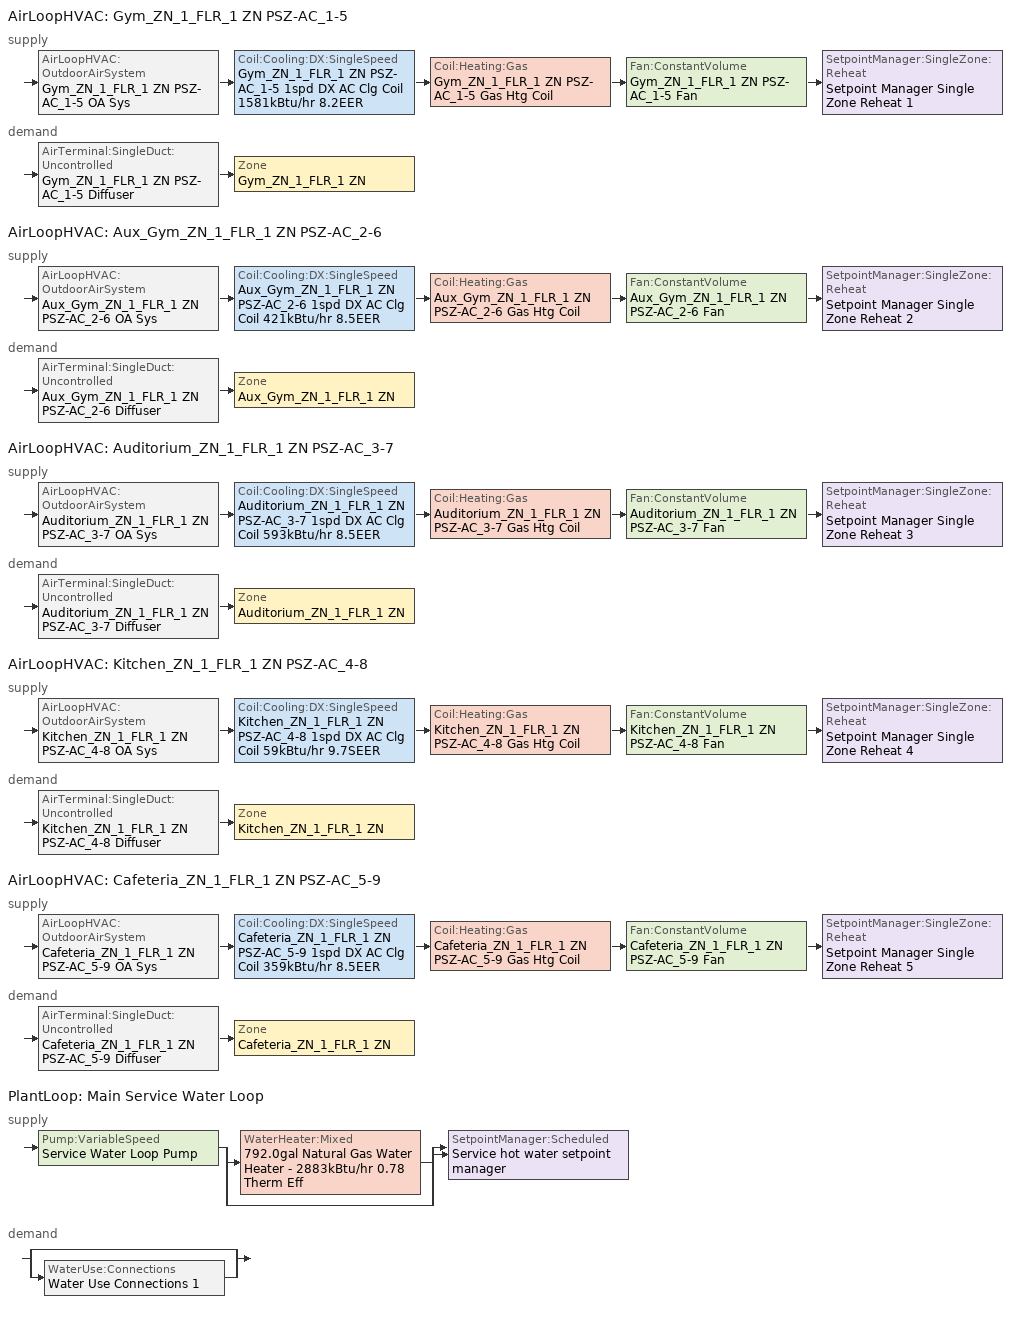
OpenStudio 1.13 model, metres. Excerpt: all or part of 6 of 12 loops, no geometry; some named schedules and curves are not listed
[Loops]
AirLoopHVAC 'Gym_ZN_1_FLR_1 ZN PSZ-AC_1-5'
 supply: AirLoopHVAC:OutdoorAirSystem 'Gym_ZN_1_FLR_1 ZN PSZ-AC_1-5 OA Sys' > Coil:Cooling:DX:SingleSpeed 'Gym_ZN_1_FLR_1 ZN PSZ-AC_1-5 1spd DX AC Clg Coil 1581kBtu/hr 8.2EER' > Coil:Heating:Gas 'Gym_ZN_1_FLR_1 ZN PSZ-AC_1-5 Gas Htg Coil' > Fan:ConstantVolume 'Gym_ZN_1_FLR_1 ZN PSZ-AC_1-5 Fan' > SetpointManager:SingleZone:Reheat 'Setpoint Manager Single Zone Reheat 1'
 demand: AirTerminal:SingleDuct:Uncontrolled 'Gym_ZN_1_FLR_1 ZN PSZ-AC_1-5 Diffuser' > Zone 'Gym_ZN_1_FLR_1 ZN'
AirLoopHVAC 'Aux_Gym_ZN_1_FLR_1 ZN PSZ-AC_2-6'
 supply: AirLoopHVAC:OutdoorAirSystem 'Aux_Gym_ZN_1_FLR_1 ZN PSZ-AC_2-6 OA Sys' > Coil:Cooling:DX:SingleSpeed 'Aux_Gym_ZN_1_FLR_1 ZN PSZ-AC_2-6 1spd DX AC Clg Coil 421kBtu/hr 8.5EER' > Coil:Heating:Gas 'Aux_Gym_ZN_1_FLR_1 ZN PSZ-AC_2-6 Gas Htg Coil' > Fan:ConstantVolume 'Aux_Gym_ZN_1_FLR_1 ZN PSZ-AC_2-6 Fan' > SetpointManager:SingleZone:Reheat 'Setpoint Manager Single Zone Reheat 2'
 demand: AirTerminal:SingleDuct:Uncontrolled 'Aux_Gym_ZN_1_FLR_1 ZN PSZ-AC_2-6 Diffuser' > Zone 'Aux_Gym_ZN_1_FLR_1 ZN'
AirLoopHVAC 'Auditorium_ZN_1_FLR_1 ZN PSZ-AC_3-7'
 supply: AirLoopHVAC:OutdoorAirSystem 'Auditorium_ZN_1_FLR_1 ZN PSZ-AC_3-7 OA Sys' > Coil:Cooling:DX:SingleSpeed 'Auditorium_ZN_1_FLR_1 ZN PSZ-AC_3-7 1spd DX AC Clg Coil 593kBtu/hr 8.5EER' > Coil:Heating:Gas 'Auditorium_ZN_1_FLR_1 ZN PSZ-AC_3-7 Gas Htg Coil' > Fan:ConstantVolume 'Auditorium_ZN_1_FLR_1 ZN PSZ-AC_3-7 Fan' > SetpointManager:SingleZone:Reheat 'Setpoint Manager Single Zone Reheat 3'
 demand: AirTerminal:SingleDuct:Uncontrolled 'Auditorium_ZN_1_FLR_1 ZN PSZ-AC_3-7 Diffuser' > Zone 'Auditorium_ZN_1_FLR_1 ZN'
AirLoopHVAC 'Kitchen_ZN_1_FLR_1 ZN PSZ-AC_4-8'
 supply: AirLoopHVAC:OutdoorAirSystem 'Kitchen_ZN_1_FLR_1 ZN PSZ-AC_4-8 OA Sys' > Coil:Cooling:DX:SingleSpeed 'Kitchen_ZN_1_FLR_1 ZN PSZ-AC_4-8 1spd DX AC Clg Coil 59kBtu/hr 9.7SEER' > Coil:Heating:Gas 'Kitchen_ZN_1_FLR_1 ZN PSZ-AC_4-8 Gas Htg Coil' > Fan:ConstantVolume 'Kitchen_ZN_1_FLR_1 ZN PSZ-AC_4-8 Fan' > SetpointManager:SingleZone:Reheat 'Setpoint Manager Single Zone Reheat 4'
 demand: AirTerminal:SingleDuct:Uncontrolled 'Kitchen_ZN_1_FLR_1 ZN PSZ-AC_4-8 Diffuser' > Zone 'Kitchen_ZN_1_FLR_1 ZN'
AirLoopHVAC 'Cafeteria_ZN_1_FLR_1 ZN PSZ-AC_5-9'
 supply: AirLoopHVAC:OutdoorAirSystem 'Cafeteria_ZN_1_FLR_1 ZN PSZ-AC_5-9 OA Sys' > Coil:Cooling:DX:SingleSpeed 'Cafeteria_ZN_1_FLR_1 ZN PSZ-AC_5-9 1spd DX AC Clg Coil 359kBtu/hr 8.5EER' > Coil:Heating:Gas 'Cafeteria_ZN_1_FLR_1 ZN PSZ-AC_5-9 Gas Htg Coil' > Fan:ConstantVolume 'Cafeteria_ZN_1_FLR_1 ZN PSZ-AC_5-9 Fan' > SetpointManager:SingleZone:Reheat 'Setpoint Manager Single Zone Reheat 5'
 demand: AirTerminal:SingleDuct:Uncontrolled 'Cafeteria_ZN_1_FLR_1 ZN PSZ-AC_5-9 Diffuser' > Zone 'Cafeteria_ZN_1_FLR_1 ZN'
PlantLoop 'Main Service Water Loop'
 supply: Pump:VariableSpeed 'Service Water Loop Pump' > split
  | WaterHeater:Mixed '792.0gal Natural Gas Water Heater - 2883kBtu/hr 0.78 Therm Eff'
  | bypass
  join > SetpointManager:Scheduled 'Service hot water setpoint manager'
 demand: split
  | bypass
  | WaterUse:Connections 'Water Use Connections 1'
[Sizing:Zone] Zone Cooling Design Supply Air Temperature Input Method=SupplyAirTemperature; Zone Cooling Design Supply Air Temperature {C}=12.8; Zone Cooling Design Supply Air Temperature Difference {deltaC}=11.11; Zone Heating Design Supply Air Temperature Input Method=SupplyAirTemperature; Zone Heating Design Supply Air Temperature {C}=40; Zone Heating Design Supply Air Temperature Difference {deltaC}=11.11; Zone Cooling Design Supply Air Humidity Ratio {kg-H2O/kg-air}=0.0085; Zone Heating Design Supply Air Humidity Ratio {kg-H2O/kg-air}=0.008; Cooling Design Air Flow Method=DesignDay; Heating Design Air Flow Method=DesignDay; Account for Dedicated Outdoor Air System=No; Dedicated Outdoor Air System Control Strategy=NeutralSupplyAir; Dedicated Outdoor Air Low Setpoint Temperature for Design {C}=autosize; Dedicated Outdoor Air High Setpoint Temperature for Design {C}=autosize
Auditorium_ZN_1_FLR_1 ZN; Cafeteria_ZN_1_FLR_1 ZN; Kitchen_ZN_1_FLR_1 ZN; Gym_ZN_1_FLR_1 ZN; Aux_Gym_ZN_1_FLR_1 ZN
[Zone equipment]
Auditorium_ZN_1_FLR_1 ZN: Auditorium_ZN_1_FLR_1 ZN PSZ-AC_3-7 Diffuser
Cafeteria_ZN_1_FLR_1 ZN: Cafeteria_ZN_1_FLR_1 ZN PSZ-AC_5-9 Diffuser
Kitchen_ZN_1_FLR_1 ZN: Kitchen_ZN_1_FLR_1 ZN PSZ-AC_4-8 Diffuser, Kitchen_ZN_1_FLR_1 ZN Exhaust Fan
Gym_ZN_1_FLR_1 ZN: Gym_ZN_1_FLR_1 ZN PSZ-AC_1-5 Diffuser
Aux_Gym_ZN_1_FLR_1 ZN: Aux_Gym_ZN_1_FLR_1 ZN PSZ-AC_2-6 Diffuser
[PlantLoop]
Main Service Water Loop: Maximum Loop Temperature {C}=60; Minimum Loop Temperature {C}=10; Plant Loop Volume {m3}=Autocalculate; Load Distribution Scheme=Optimal
[Sizing:Plant]
Main Service Water Loop: Loop Type=Heating; Design Loop Exit Temperature {C}=60; Loop Design Temperature Difference {deltaC}=5; Sizing Option=NonCoincident; Zone Timesteps in Averaging Window=1; Coincident Sizing Factor Mode=None
[SetpointManager:Scheduled]
Service hot water setpoint manager: Control Variable=Temperature; Schedule=Service Water Loop Temp - 140F
[Pump:VariableSpeed]
Service Water Loop Pump: Rated Pump Head {Pa}=0.001; Motor Efficiency=0.825; Pump Control Type=Intermittent
[AirLoopHVAC] Availability Schedule=SecondarySchool PSZ-AC Operation; Design Supply Air Flow Rate {m3/s}=AutoSize
Name | Availability Manager
Gym_ZN_1_FLR_1 ZN PSZ-AC_1-5 | Availability Manager Night Cycle 5
Aux_Gym_ZN_1_FLR_1 ZN PSZ-AC_2-6 | Availability Manager Night Cycle 6
Auditorium_ZN_1_FLR_1 ZN PSZ-AC_3-7 | Availability Manager Night Cycle 7
Kitchen_ZN_1_FLR_1 ZN PSZ-AC_4-8 | Availability Manager Night Cycle 8
Cafeteria_ZN_1_FLR_1 ZN PSZ-AC_5-9 | Availability Manager Night Cycle 9
[Sizing:System] Type of Load to Size On=Sensible; Design Outdoor Air Flow Rate {m3/s}=Autosize; Minimum System Air Flow Ratio=1; Preheat Design Temperature {C}=7; Preheat Design Humidity Ratio {kg-H2O/kg-Air}=0.008; Precool Design Temperature {C}=12.8; Precool Design Humidity Ratio {kg-H2O/kg-Air}=0.008; Central Cooling Design Supply Air Temperature {C}=12.8; Central Heating Design Supply Air Temperature {C}=40; Sizing Option=Coincident; 100% Outdoor Air in Cooling=No; 100% Outdoor Air in Heating=No; Central Cooling Design Supply Air Humidity Ratio {kg-H2O/kg-Air}=0.0085; Central Heating Design Supply Air Humidity Ratio {kg-H2O/kg-Air}=0.008; Cooling Design Air Flow Method=DesignDay; Cooling Design Air Flow Rate {m3/s}=0; Heating Design Air Flow Method=DesignDay; Heating Design Air Flow Rate {m3/s}=0; System Outdoor Air Method=ZoneSum; Zone Maximum Outdoor Air Fraction=1; Cooling Supply Air Flow Rate Per Floor Area {m3/s-m2}=0.00996765; Cooling Fraction of Autosized Cooling Supply Air Flow Rate=1; Cooling Supply Air Flow Rate Per Unit Cooling Capacity {m3/s-W}=3.94755e-05; Heating Supply Air Flow Rate Per Floor Area {m3/s-m2}=0.00996765; Heating Fraction of Autosized Heating Supply Air Flow Rate=1; Heating Fraction of Autosized Cooling Supply Air Flow Rate=1; Heating Supply Air Flow Rate Per Unit Heating Capacity {m3/s-W}=3.15882e-05; Cooling Design Capacity Method=CoolingDesignCapacity; Cooling Design Capacity {W}=autosize; Cooling Design Capacity Per Floor Area {W/m2}=234.7; Fraction of Autosized Cooling Design Capacity=1; Heating Design Capacity Method=HeatingDesignCapacity; Heating Design Capacity {W}=autosize; Heating Design Capacity Per Floor Area {W/m2}=157; Fraction of Autosized Heating Design Capacity=1; Central Cooling Capacity Control Method=OnOff
Gym_ZN_1_FLR_1 ZN PSZ-AC_1-5; Aux_Gym_ZN_1_FLR_1 ZN PSZ-AC_2-6; Auditorium_ZN_1_FLR_1 ZN PSZ-AC_3-7; Kitchen_ZN_1_FLR_1 ZN PSZ-AC_4-8; Cafeteria_ZN_1_FLR_1 ZN PSZ-AC_5-9
[Controller:OutdoorAir] Minimum Outdoor Air Flow Rate {m3/s}=Autosize; Maximum Outdoor Air Flow Rate {m3/s}=Autosize; Economizer Control Type=DifferentialDryBulb; Economizer Control Action Type=ModulateFlow; Lockout Type=LockoutWithCompressor; Minimum Limit Type=FixedMinimum; Minimum Outdoor Air Schedule=SecondarySchool PSZ-AC Operation; High Humidity Control=No; Heat Recovery Bypass Control Type=BypassWhenOAFlowGreaterThanMinimum
Name | Controller Mechanical Ventilation
Gym_ZN_1_FLR_1 ZN PSZ-AC_1-5 OA Sys Controller | Controller Mechanical Ventilation 1
Aux_Gym_ZN_1_FLR_1 ZN PSZ-AC_2-6 OA Sys Controller | Controller Mechanical Ventilation 2
Auditorium_ZN_1_FLR_1 ZN PSZ-AC_3-7 OA Sys Controller | Controller Mechanical Ventilation 3
Kitchen_ZN_1_FLR_1 ZN PSZ-AC_4-8 OA Sys Controller | Controller Mechanical Ventilation 4
Cafeteria_ZN_1_FLR_1 ZN PSZ-AC_5-9 OA Sys Controller | Controller Mechanical Ventilation 5
[Controller:MechanicalVentilation] Availability Schedule=Always On Discrete; System Outdoor Air Method=ZoneSum
Controller Mechanical Ventilation 1; Controller Mechanical Ventilation 2; Controller Mechanical Ventilation 3; Controller Mechanical Ventilation 4; Controller Mechanical Ventilation 5
[AirLoopHVAC:OutdoorAirSystem]
Name | Controller
Gym_ZN_1_FLR_1 ZN PSZ-AC_1-5 OA Sys | Gym_ZN_1_FLR_1 ZN PSZ-AC_1-5 OA Sys Controller
Aux_Gym_ZN_1_FLR_1 ZN PSZ-AC_2-6 OA Sys | Aux_Gym_ZN_1_FLR_1 ZN PSZ-AC_2-6 OA Sys Controller
Auditorium_ZN_1_FLR_1 ZN PSZ-AC_3-7 OA Sys | Auditorium_ZN_1_FLR_1 ZN PSZ-AC_3-7 OA Sys Controller
Kitchen_ZN_1_FLR_1 ZN PSZ-AC_4-8 OA Sys | Kitchen_ZN_1_FLR_1 ZN PSZ-AC_4-8 OA Sys Controller
Cafeteria_ZN_1_FLR_1 ZN PSZ-AC_5-9 OA Sys | Cafeteria_ZN_1_FLR_1 ZN PSZ-AC_5-9 OA Sys Controller
[AvailabilityManager:NightCycle] Control Type=CycleOnAny; Thermostat Tolerance {deltaC}=1; Cycling Run Time {s}=3600
Availability Manager Night Cycle 5; Availability Manager Night Cycle 6; Availability Manager Night Cycle 7; Availability Manager Night Cycle 8; Availability Manager Night Cycle 9
[SetpointManager:SingleZone:Reheat] Minimum Supply Air Temperature {C}=10; Maximum Supply Air Temperature {C}=50
Name | Control Zone
Setpoint Manager Single Zone Reheat 1 | Gym_ZN_1_FLR_1 ZN
Setpoint Manager Single Zone Reheat 2 | Aux_Gym_ZN_1_FLR_1 ZN
Setpoint Manager Single Zone Reheat 3 | Auditorium_ZN_1_FLR_1 ZN
Setpoint Manager Single Zone Reheat 4 | Kitchen_ZN_1_FLR_1 ZN
Setpoint Manager Single Zone Reheat 5 | Cafeteria_ZN_1_FLR_1 ZN
[Fan:ConstantVolume] Availability Schedule=SecondarySchool PSZ-AC Operation; Maximum Flow Rate {m3/s}=AutoSize
Name | Fan Efficiency | Pressure Rise {Pa} | Motor Efficiency
Gym_ZN_1_FLR_1 ZN PSZ-AC_1-5 Fan | 0.6045 | 1018.77 | 0.93
Aux_Gym_ZN_1_FLR_1 ZN PSZ-AC_2-6 Fan; Auditorium_ZN_1_FLR_1 ZN PSZ-AC_3-7 Fan | 0.5915 | 1110.94 | 0.91
Kitchen_ZN_1_FLR_1 ZN PSZ-AC_4-8 Fan | 0.53625 | 622.722 | 0.825
Cafeteria_ZN_1_FLR_1 ZN PSZ-AC_5-9 Fan | 0.58175 | 1110.94 | 0.895
[Coil:Heating:Gas] Availability Schedule=Always On Discrete; Gas Burner Efficiency=0.8; Nominal Capacity {W}=AutoSize; Parasitic Electric Load {W}=0; Parasitic Gas Load {W}=0
Gym_ZN_1_FLR_1 ZN PSZ-AC_1-5 Gas Htg Coil; Aux_Gym_ZN_1_FLR_1 ZN PSZ-AC_2-6 Gas Htg Coil; Auditorium_ZN_1_FLR_1 ZN PSZ-AC_3-7 Gas Htg Coil; Kitchen_ZN_1_FLR_1 ZN PSZ-AC_4-8 Gas Htg Coil; Cafeteria_ZN_1_FLR_1 ZN PSZ-AC_5-9 Gas Htg Coil
[Coil:Cooling:DX:SingleSpeed] Availability Schedule=Always On Discrete; Rated Total Cooling Capacity {W}=autosize; Rated Sensible Heat Ratio=autosize; Rated Air Flow Rate {m3/s}=autosize; Rated Evaporator Fan Power Per Volume Flow Rate {W/(m3/s)}=773.3; Condenser Type=AirCooled; Evaporative Condenser Effectiveness=0; Evaporative Condenser Air Flow Rate {m3/s}=Autosize; Evaporative Condenser Pump Rated Power Consumption {W}=Autosize; Crankcase Heater Capacity {W}=0; Maximum Outdoor Dry-Bulb Temperature for Crankcase Heater Operation {C}=0; Basin Heater Capacity {W/K}=0; Basin Heater Setpoint Temperature {C}=10
Name | Rated COP {W/W} | Total Cooling Capacity Function of Temperature Curve | Total Cooling Capacity Function of Flow Fraction Curve | Energy Input Ratio Function of Temperature Curve | Energy Input Ratio Function of Flow Fraction Curve | Part Load Fraction Correlation Curve
Gym_ZN_1_FLR_1 ZN PSZ-AC_1-5 1spd DX AC Clg Coil 1581kBtu/hr 8.2EER | 3.78799 | DOE Ref DX Clg Coil Cool-Cap-fT 3 | DOE Ref DX Clg Coil Cool-CAP-fFlow 3 | DOE Ref DX Clg Coil Cool-EIR-fT 3 | DOE Ref DX Clg Coil Cool-EIR-fFlow 3 | DOE Ref DX Clg Coil Cool-PLF-fPLR 3
Aux_Gym_ZN_1_FLR_1 ZN PSZ-AC_2-6 1spd DX AC Clg Coil 421kBtu/hr 8.5EER | 3.15375 | DOE Ref DX Clg Coil Cool-Cap-fT 1 | DOE Ref DX Clg Coil Cool-CAP-fFlow 1 | DOE Ref DX Clg Coil Cool-EIR-fT 1 | DOE Ref DX Clg Coil Cool-EIR-fFlow 1 | DOE Ref DX Clg Coil Cool-PLF-fPLR 1
Auditorium_ZN_1_FLR_1 ZN PSZ-AC_3-7 1spd DX AC Clg Coil 593kBtu/hr 8.5EER | 3.26809 | DOE Ref DX Clg Coil Cool-Cap-fT | DOE Ref DX Clg Coil Cool-CAP-fFlow | DOE Ref DX Clg Coil Cool-EIR-fT | DOE Ref DX Clg Coil Cool-EIR-fFlow | DOE Ref DX Clg Coil Cool-PLF-fPLR
Kitchen_ZN_1_FLR_1 ZN PSZ-AC_4-8 1spd DX AC Clg Coil 59kBtu/hr 9.7SEER | 2.967036 | DOE Ref DX Clg Coil Cool-Cap-fT 4 | DOE Ref DX Clg Coil Cool-CAP-fFlow 4 | DOE Ref DX Clg Coil Cool-EIR-fT 4 | DOE Ref DX Clg Coil Cool-EIR-fFlow 4 | DOE Ref DX Clg Coil Cool-PLF-fPLR 4
Cafeteria_ZN_1_FLR_1 ZN PSZ-AC_5-9 1spd DX AC Clg Coil 359kBtu/hr 8.5EER | 3.11227 | DOE Ref DX Clg Coil Cool-Cap-fT 2 | DOE Ref DX Clg Coil Cool-CAP-fFlow 2 | DOE Ref DX Clg Coil Cool-EIR-fT 2 | DOE Ref DX Clg Coil Cool-EIR-fFlow 2 | DOE Ref DX Clg Coil Cool-PLF-fPLR 2
[AirTerminal:SingleDuct:Uncontrolled] Availability Schedule=Always On Discrete; Maximum Air Flow Rate {m3/s}=AutoSize
Gym_ZN_1_FLR_1 ZN PSZ-AC_1-5 Diffuser; Aux_Gym_ZN_1_FLR_1 ZN PSZ-AC_2-6 Diffuser; Auditorium_ZN_1_FLR_1 ZN PSZ-AC_3-7 Diffuser; Kitchen_ZN_1_FLR_1 ZN PSZ-AC_4-8 Diffuser; Cafeteria_ZN_1_FLR_1 ZN PSZ-AC_5-9 Diffuser
[Fan:ZoneExhaust]
Kitchen_ZN_1_FLR_1 ZN Exhaust Fan: Availability Schedule=SchoolSecondary Kitchen_Exhaust_SCH; Fan Efficiency=0.0660786; Pressure Rise {Pa}=124.544; Maximum Flow Rate {m3/s}=2.54852; Flow Fraction Schedule=SchoolSecondary Kitchen_Exhaust_SCH_DCV; System Availability Manager Coupling Mode=Decoupled; Balanced Exhaust Fraction Schedule=SchoolSecondary Kitchen Exhaust Fan Balanced Exhaust Fraction Schedule
[Refrigeration:Case] Availability Schedule=Always On Discrete; Zone=Kitchen_ZN_1_FLR_1 ZN; Rated Ambient Temperature {C}=23.8889; Rated Ambient Relative Humidity {percent}=55; Rated Total Cooling Capacity per Unit Length {W/m}=734; Case Length {m}=7.32; Latent Case Credit Curve Type=CaseTemperatureMethod; Standard Case Lighting Power per Unit Length {W/m}=33; Case Lighting Schedule=SchoolSecondary BLDG_LIGHT_SCH; Fraction of Lighting Energy to Case=1; Anti-Sweat Heater Control Type=None; Humidity at Zero Anti-Sweat Heater Energy {percent}=0; Case Height {m}=0; Defrost Energy Correction Curve Type=None; Refrigerated Case Restocking Schedule=SchoolSecondary Kitchen_ZN_1_FLR_1_Case:1_WALKINFREEZER_WalkInStockingSched
Name | Rated Latent Heat Ratio | Rated Runtime Fraction | Case Operating Temperature {C} | Latent Case Credit Curve | Standard Case Fan Power per Unit Length {W/m} | Operating Case Fan Power per Unit Length {W/m} | Fraction of Anti-Sweat Heater Energy to Case | Case Defrost Power per Unit Length {W/m} | Case Defrost Type | Case Defrost Schedule | Case Defrost Drip-Down Schedule | Under Case HVAC Return Air Fraction | Case Credit Fraction Schedule
Kitchen_ZN_1_FLR_1 ZN Walkin Freezer | 0.1 | 0.4 | -23 | Single Shelf Horizontal Latent Energy Multiplier_Pre2004 | 68.3 | 68.3 | 0 | 410 | Electric | Refrigeration Defrost Schedule | Refrigeration Defrost DripDown Schedule | 0 | Refrigeration Case Credit Schedule
Kitchen_ZN_1_FLR_1 ZN Display Case | 0.08 | 0.85 | 2 | Multi Shelf Vertical Latent Energy Multiplier | 55 | 55 | 0.2 | 0 | OffCycle | Refrigeration Defrost Schedule 1 |  | 0.05
[Refrigeration:Condenser:AirCooled] Rated Subcooling Temperature Difference {deltaC}=0; Condenser Fan Speed Control Type=VariableSpeed; Rated Fan Power {W}=750; Minimum Fan Air Flow Ratio=0.25
Name | Rated Effective Total Heat Rejection Rate Curve
Refrigeration Condenser Air Cooled 1 | Refrigeration Condenser Air Cooled HR Curve
Refrigeration Condenser Air Cooled 2 | Refrigeration Condenser Air Cooled HR Curve 1
[Refrigeration:System] Minimum Condensing Temperature {C}=21; Refrigeration System Working Fluid Type=R404a; Suction Temperature Control Type=ConstantSuctionTemperature; Suction Piping Zone=Kitchen_ZN_1_FLR_1 ZN
Name | Refrigeration Condenser
Refrigeration System 1 | Refrigeration Condenser Air Cooled 1
Refrigeration System 2 | Refrigeration Condenser Air Cooled 2
[WaterHeater:Mixed]
792.0gal Natural Gas Water Heater - 2883kBtu/hr 0.78 Therm Eff: Tank Volume {m3}=2.99805; Setpoint Temperature Schedule=Service Water Loop Temp - 140F; Deadband Temperature Difference {deltaC}=2; Maximum Temperature Limit {C}=82.2222; Heater Control Type=Cycle; Heater Maximum Capacity {W}=845000; Heater Fuel Type=NaturalGas; Heater Thermal Efficiency=0.78; Off Cycle Parasitic Fuel Consumption Rate {W}=19.9992; Off Cycle Parasitic Fuel Type=NaturalGas; Off Cycle Parasitic Heat Fraction to Tank=0.8; On Cycle Parasitic Fuel Consumption Rate {W}=19.9992; On Cycle Parasitic Fuel Type=NaturalGas; On Cycle Parasitic Heat Fraction to Tank=0; Ambient Temperature Indicator=Schedule; Ambient Temperature Schedule=Water Heater Ambient Temp Schedule 70F; Off Cycle Loss Coefficient to Ambient Temperature {W/K}=5.99799; On Cycle Loss Coefficient to Ambient Temperature {W/K}=5.99799; Use Side Effectiveness=1; Source Side Effectiveness=1; Use Side Design Flow Rate {m3/s}=autosize; Source Side Design Flow Rate {m3/s}=autosize; Indirect Water Heating Recovery Time {hr}=1.5
[WaterUse:Connections]
Water Use Connections 1: Water Use Equipment Name 1=Main Service Water Use 7.18gal/min
[WaterUse:Equipment:Definition]
Main Service Water Use Def 7.18gal/min: Peak Flow Rate {m3/s}=0.000452988; Target Temperature Schedule=Mixed Water At Faucet Temp - 110F; Sensible Fraction Schedule=Fraction Sensible - 0.2; Latent Fraction Schedule=Fraction Latent - 0.05
[WaterUse:Equipment]
Main Service Water Use 7.18gal/min: Water Use Equipment Definition=Main Service Water Use Def 7.18gal/min; Flow Rate Fraction Schedule=SchoolSecondary BLDG_SWH_SCH
[Schedule:Ruleset]
Name | Default Day Schedule | Summer Design Day Schedule | Winter Design Day Schedule
SecondarySchool PSZ-AC Operation | SecondarySchool PSZ-AC Operation Default | SecondarySchool PSZ-AC Operation Summer Design Day | SecondarySchool PSZ-AC Operation Winter Design Day
SchoolSecondary Kitchen_Exhaust_SCH | SchoolSecondary Kitchen_Exhaust_SCH Default | SchoolSecondary Kitchen_Exhaust_SCH Summer Design Day | SchoolSecondary Kitchen_Exhaust_SCH Winter Design Day
SchoolSecondary Kitchen_Exhaust_SCH_DCV | SchoolSecondary Kitchen_Exhaust_SCH_DCV Default | SchoolSecondary Kitchen_Exhaust_SCH_DCV Summer Design Day | SchoolSecondary Kitchen_Exhaust_SCH_DCV Winter Design Day
Service Water Loop Temp - 140F | Service Water Loop Temp - 140F Default
[Curve:Biquadratic] Minimum Value of x=-100; Maximum Value of x=100; Minimum Value of y=-100; Maximum Value of y=100
Name | Coefficient1 Constant | Coefficient2 x | Coefficient3 x**2 | Coefficient4 y | Coefficient5 y**2 | Coefficient6 x*y
DOE Ref DX Clg Coil Cool-Cap-fT; DOE Ref DX Clg Coil Cool-Cap-fT 1; DOE Ref DX Clg Coil Cool-Cap-fT 2; DOE Ref DX Clg Coil Cool-Cap-fT 3; DOE Ref DX Clg Coil Cool-Cap-fT 4 | 0.971212 | -0.0152755 | 0.00144345 | -0.00039321 | -6.8364e-06 | -0.000290596
DOE Ref DX Clg Coil Cool-EIR-fT; DOE Ref DX Clg Coil Cool-EIR-fT 1; DOE Ref DX Clg Coil Cool-EIR-fT 2; DOE Ref DX Clg Coil Cool-EIR-fT 3; DOE Ref DX Clg Coil Cool-EIR-fT 4 | 0.286871 | 0.0239022 | -0.000810648 | 0.0134585 | 0.000338936 | -0.000487004
[Curve:Quadratic] Coefficient1 Constant=0.909496; Coefficient2 x=0.0986477; Coefficient3 x**2=-0.00819488; Minimum Value of x=0; Maximum Value of x=1
DOE Ref DX Clg Coil Cool-PLF-fPLR; DOE Ref DX Clg Coil Cool-PLF-fPLR 1; DOE Ref DX Clg Coil Cool-PLF-fPLR 2; DOE Ref DX Clg Coil Cool-PLF-fPLR 3; DOE Ref DX Clg Coil Cool-PLF-fPLR 4
[Schedule:Constant]
Always On Discrete: Value=1
[Curve:Cubic] Coefficient1 Constant=1; Coefficient2 x=0; Coefficient3 x**2=0; Coefficient4 x**3=0; Minimum Value of x=-100; Maximum Value of x=100
DOE Ref DX Clg Coil Cool-CAP-fFlow; DOE Ref DX Clg Coil Cool-EIR-fFlow; DOE Ref DX Clg Coil Cool-CAP-fFlow 1; DOE Ref DX Clg Coil Cool-EIR-fFlow 1; DOE Ref DX Clg Coil Cool-CAP-fFlow 2; DOE Ref DX Clg Coil Cool-EIR-fFlow 2; DOE Ref DX Clg Coil Cool-CAP-fFlow 3; DOE Ref DX Clg Coil Cool-EIR-fFlow 3; DOE Ref DX Clg Coil Cool-CAP-fFlow 4; DOE Ref DX Clg Coil Cool-EIR-fFlow 4
